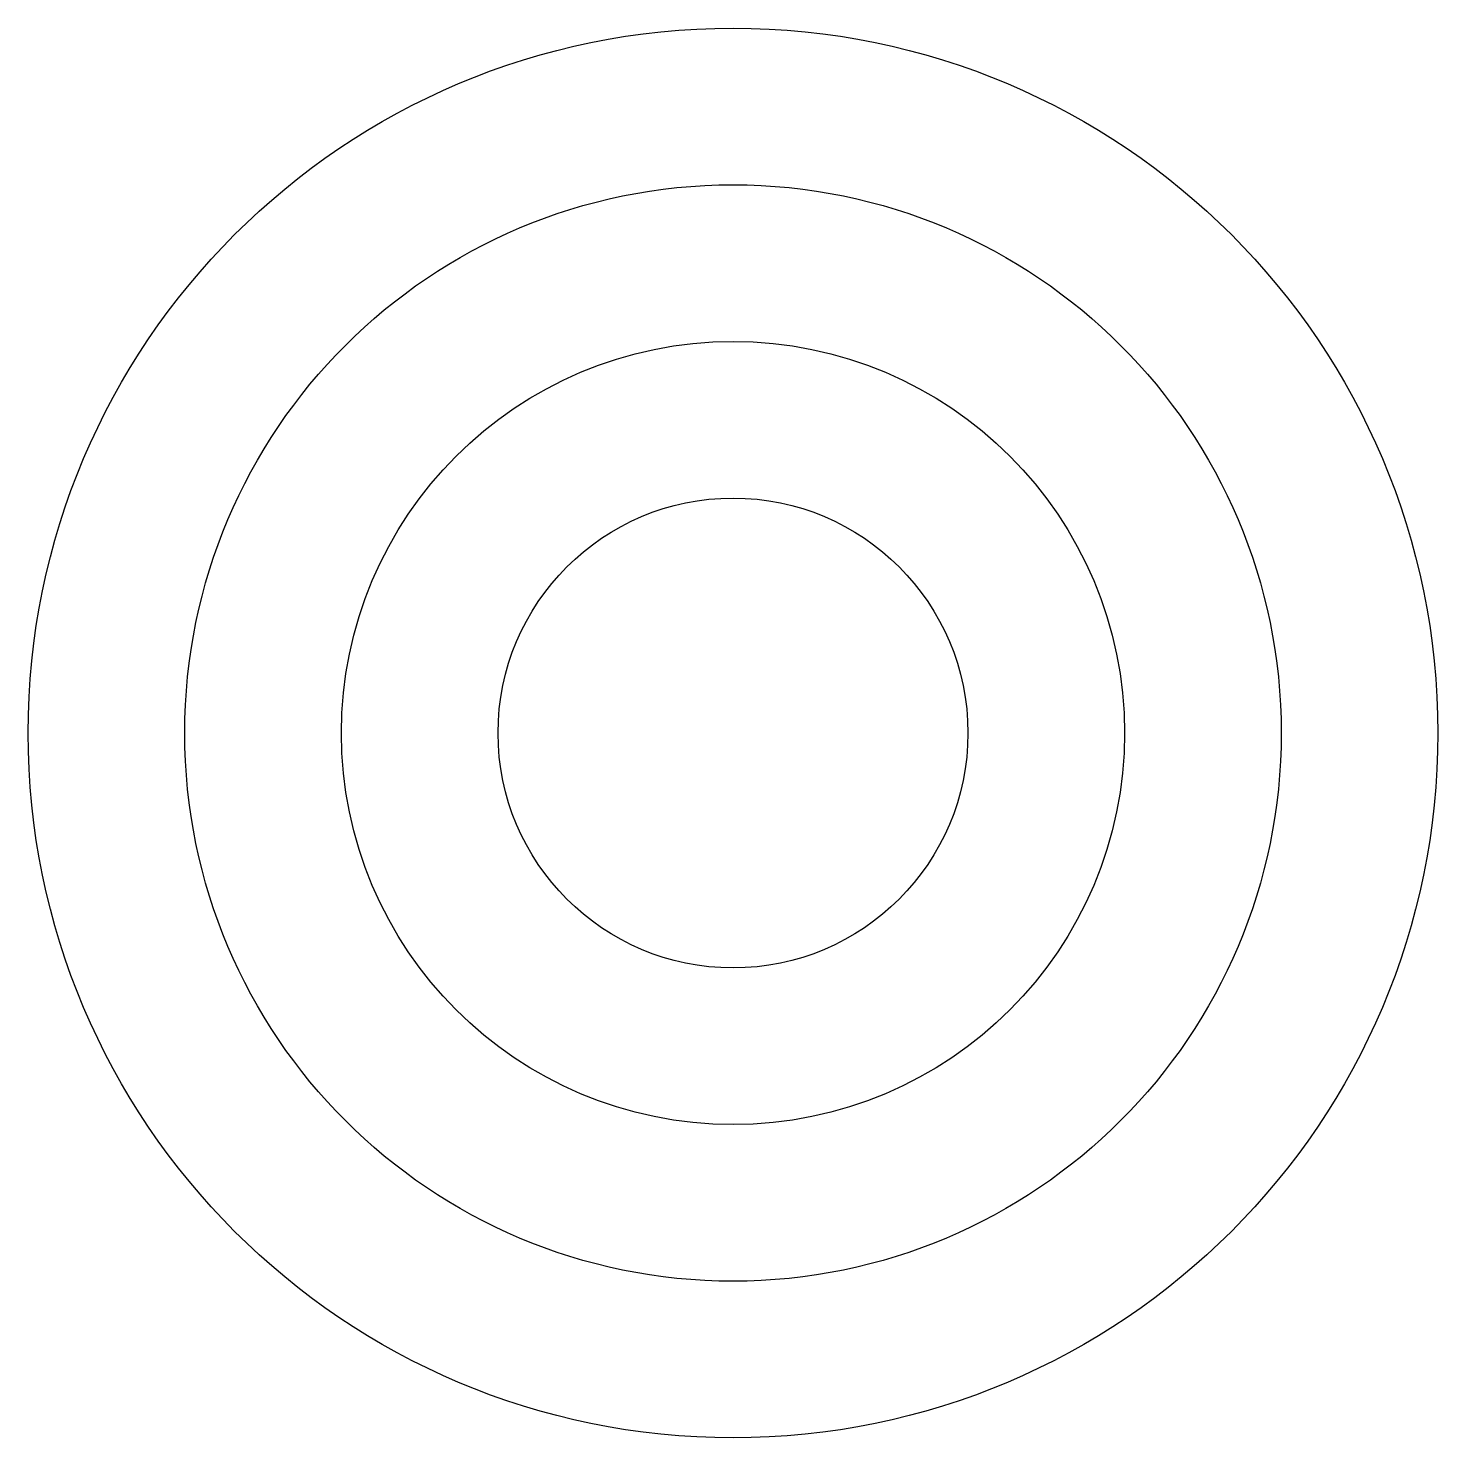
# Model space of a CAD drawing. Extents: x -0.9 to 0.9, y -0.9 to 0.9.
import ezdxf

# ---------------------------------------------------------------- set-up
doc = ezdxf.new("R2010")
doc.units = 0
doc.header["$LTSCALE"] = 0.2

msp = doc.modelspace()

# ---------------------------------------------------------------- linework, layer by layer
for radius in [0.9, 0.7, 0.5, 0.3]:
    msp.add_circle((0, 0), radius)

doc.saveas('drawing.dxf')
